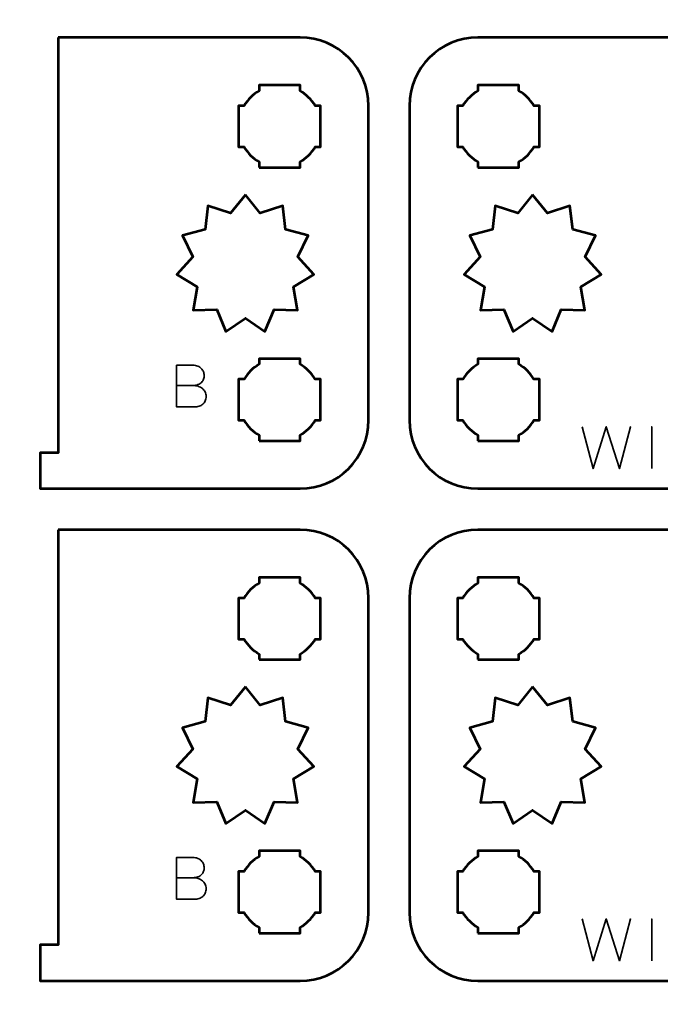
# Model space of a CAD drawing. Header units: centimetres. Extents: x -21 to 0, y -29.7 to 0.
# Drawn here: x -10.5 to -5.81, y -13.05 to -5.87 of the extents above; entities that cross this region are included whole.
import ezdxf

# ---------------------------------------------------------------- set-up
doc = ezdxf.new("R2010")
doc.units = ezdxf.units.CM
doc.header["$MEASUREMENT"] = 0
doc.layers.add('Layer 1', color=7, linetype='Continuous')

msp = doc.modelspace()

# ---------------------------------------------------------------- linework, layer by layer
at = {"layer": 'Layer 1', "color": 22, "lineweight": 53}
msp.add_open_spline([(-21.00003, -29.19995), (-21.00003, -29.19995), (-21.00003, -0.49992), (-21.00003, -0.49992), (-21.00003, -0.49992), (-21.00003, -0.22295), (-20.77694, 0.00004), (-20.49994, 0.00004), (-20.49994, 0.00004), (-20.49994, 0.00004), (-0.50008, 0.00004), (-0.50008, 0.00004), (-0.50008, 0.00004), (-0.22294, 0.00004), (0.00002, -0.22295), (0.00002, -0.49992), (0.00002, -0.49992), (0.00002, -0.49992), (0.00002, -29.19995), (0.00002, -29.19995), (0.00002, -29.19995), (0.00002, -29.47695), (-0.22294, -29.70004), (-0.50008, -29.70004), (-0.50008, -29.70004), (-0.50008, -29.70004), (-20.49994, -29.70004), (-20.49994, -29.70004), (-20.49994, -29.70004), (-20.77694, -29.70004), (-21.00003, -29.47695), (-21.00003, -29.19995)], degree=3, knots=[0, 0, 0, 0, 0.125, 0.125, 0.125, 0.125, 0.25, 0.25, 0.25, 0.25, 0.375, 0.375, 0.375, 0.375, 0.5, 0.5, 0.5, 0.5, 0.625, 0.625, 0.625, 0.625, 0.75, 0.75, 0.75, 0.75, 0.875, 0.875, 0.875, 0.875, 1, 1, 1, 1], dxfattribs=at)
at = {"layer": 'Layer 1', "color": 114, "lineweight": 53}
for points, knots in [([(-10.21904, -5.99998), (-10.21904, -5.99998), (-8.45007, -5.99998), (-8.45007, -5.99998), (-8.45007, -5.99998), (-8.17293, -5.99998), (-7.94997, -6.22307), (-7.94997, -6.50007), (-7.94997, -6.50007), (-7.94997, -6.50007), (-7.94997, -8.79994), (-7.94997, -8.79994), (-7.94997, -8.79994), (-7.94997, -9.07708), (-8.17293, -9.30004), (-8.45007, -9.30004), (-8.45007, -9.30004), (-8.45007, -9.30004), (-10.35004, -9.30004), (-10.35004, -9.30004), (-10.35004, -9.30004), (-10.35004, -9.30004), (-10.35002, -9.03754), (-10.35002, -9.03754), (-10.35002, -9.03754), (-10.35002, -9.03754), (-10.21902, -9.03754), (-10.21902, -9.03754), (-10.21902, -9.03754), (-10.21902, -9.03754), (-10.21904, -5.99998), (-10.21904, -5.99998)], [0, 0, 0, 0, 0.125, 0.125, 0.125, 0.125, 0.25, 0.25, 0.25, 0.25, 0.375, 0.375, 0.375, 0.375, 0.5, 0.5, 0.5, 0.5, 0.625, 0.625, 0.625, 0.625, 0.75, 0.75, 0.75, 0.75, 0.875, 0.875, 0.875, 0.875, 1, 1, 1, 1]), ([(-7.14994, -5.99998), (-7.14994, -5.99998), (-5.635, -5.99998), (-5.635, -5.99998), (-5.635, -5.99998), (-5.635, -5.99998), (-5.635, -7.38751), (-5.635, -7.38751), (-5.635, -7.38751), (-5.635, -7.38751), (-4.61902, -7.38751), (-4.61902, -7.38751), (-4.61902, -7.38751), (-4.61902, -7.38751), (-4.61902, -5.99998), (-4.61902, -5.99998), (-4.61902, -5.99998), (-4.61902, -5.99998), (-2.85007, -5.99998), (-2.85007, -5.99998), (-2.85007, -5.99998), (-2.57293, -5.99998), (-2.34997, -6.22307), (-2.34997, -6.50007), (-2.34997, -6.50007), (-2.34997, -6.50007), (-2.34997, -8.79994), (-2.34997, -8.79994), (-2.34997, -8.79994), (-2.34997, -9.07708), (-2.57293, -9.30004), (-2.85007, -9.30004), (-2.85007, -9.30004), (-2.85007, -9.30004), (-7.14994, -9.30004), (-7.14994, -9.30004), (-7.14994, -9.30004), (-7.42694, -9.30004), (-7.65003, -9.07708), (-7.65003, -8.79994), (-7.65003, -8.79994), (-7.65003, -8.79994), (-7.65003, -6.50007), (-7.65003, -6.50007), (-7.65003, -6.50007), (-7.65003, -6.22307), (-7.42694, -5.99998), (-7.14994, -5.99998)], [0, 0, 0, 0, 0.0833333, 0.0833333, 0.0833333, 0.0833333, 0.1666667, 0.1666667, 0.1666667, 0.1666667, 0.25, 0.25, 0.25, 0.25, 0.3333333, 0.3333333, 0.3333333, 0.3333333, 0.4166667, 0.4166667, 0.4166667, 0.4166667, 0.5, 0.5, 0.5, 0.5, 0.5833333, 0.5833333, 0.5833333, 0.5833333, 0.6666667, 0.6666667, 0.6666667, 0.6666667, 0.75, 0.75, 0.75, 0.75, 0.8333333, 0.8333333, 0.8333333, 0.8333333, 0.9166667, 0.9166667, 0.9166667, 0.9166667, 1, 1, 1, 1]), ([(-10.21904, -9.59998), (-10.21904, -9.59998), (-8.45007, -9.59998), (-8.45007, -9.59998), (-8.45007, -9.59998), (-8.17293, -9.59998), (-7.94997, -9.82307), (-7.94997, -10.10007), (-7.94997, -10.10007), (-7.94997, -10.10007), (-7.94997, -12.39994), (-7.94997, -12.39994), (-7.94997, -12.39994), (-7.94997, -12.67708), (-8.17293, -12.90004), (-8.45007, -12.90004), (-8.45007, -12.90004), (-8.45007, -12.90004), (-10.35004, -12.90004), (-10.35004, -12.90004), (-10.35004, -12.90004), (-10.35004, -12.90004), (-10.35002, -12.63754), (-10.35002, -12.63754), (-10.35002, -12.63754), (-10.35002, -12.63754), (-10.21902, -12.63754), (-10.21902, -12.63754), (-10.21902, -12.63754), (-10.21902, -12.63754), (-10.21904, -9.59998), (-10.21904, -9.59998)], [0, 0, 0, 0, 0.125, 0.125, 0.125, 0.125, 0.25, 0.25, 0.25, 0.25, 0.375, 0.375, 0.375, 0.375, 0.5, 0.5, 0.5, 0.5, 0.625, 0.625, 0.625, 0.625, 0.75, 0.75, 0.75, 0.75, 0.875, 0.875, 0.875, 0.875, 1, 1, 1, 1]), ([(-7.14994, -9.59998), (-7.14994, -9.59998), (-5.635, -9.59998), (-5.635, -9.59998), (-5.635, -9.59998), (-5.635, -9.59998), (-5.635, -10.98751), (-5.635, -10.98751), (-5.635, -10.98751), (-5.635, -10.98751), (-4.61902, -10.98751), (-4.61902, -10.98751), (-4.61902, -10.98751), (-4.61902, -10.98751), (-4.61902, -9.59998), (-4.61902, -9.59998), (-4.61902, -9.59998), (-4.61902, -9.59998), (-2.85007, -9.59998), (-2.85007, -9.59998), (-2.85007, -9.59998), (-2.57293, -9.59998), (-2.34997, -9.82307), (-2.34997, -10.10007), (-2.34997, -10.10007), (-2.34997, -10.10007), (-2.34997, -12.39994), (-2.34997, -12.39994), (-2.34997, -12.39994), (-2.34997, -12.67708), (-2.57293, -12.90004), (-2.85007, -12.90004), (-2.85007, -12.90004), (-2.85007, -12.90004), (-7.14994, -12.90004), (-7.14994, -12.90004), (-7.14994, -12.90004), (-7.42694, -12.90004), (-7.65003, -12.67708), (-7.65003, -12.39994), (-7.65003, -12.39994), (-7.65003, -12.39994), (-7.65003, -10.10007), (-7.65003, -10.10007), (-7.65003, -10.10007), (-7.65003, -9.82307), (-7.42694, -9.59998), (-7.14994, -9.59998)], [0, 0, 0, 0, 0.0833333, 0.0833333, 0.0833333, 0.0833333, 0.1666667, 0.1666667, 0.1666667, 0.1666667, 0.25, 0.25, 0.25, 0.25, 0.3333333, 0.3333333, 0.3333333, 0.3333333, 0.4166667, 0.4166667, 0.4166667, 0.4166667, 0.5, 0.5, 0.5, 0.5, 0.5833333, 0.5833333, 0.5833333, 0.5833333, 0.6666667, 0.6666667, 0.6666667, 0.6666667, 0.75, 0.75, 0.75, 0.75, 0.8333333, 0.8333333, 0.8333333, 0.8333333, 0.9166667, 0.9166667, 0.9166667, 0.9166667, 1, 1, 1, 1])]:
    msp.add_open_spline(points, degree=3, knots=knots, dxfattribs=at)
at = {"layer": 'Layer 1', "color": 250, "lineweight": 53}
for points, knots in [([(-8.75007, -6.95001), (-8.75007, -6.95001), (-8.75007, -6.9099), (-8.75007, -6.9099), (-8.75007, -6.9099), (-8.79554, -6.88358), (-8.83343, -6.84555), (-8.85989, -6.80008), (-8.85989, -6.80008), (-8.85989, -6.80008), (-8.9, -6.80008), (-8.9, -6.80008), (-8.9, -6.80008), (-8.9, -6.80008), (-8.9, -6.65001), (-8.9, -6.65001), (-8.9, -6.65001), (-8.9, -6.65001), (-8.9, -6.50007), (-8.9, -6.50007), (-8.9, -6.50007), (-8.9, -6.50007), (-8.85989, -6.50007), (-8.85989, -6.50007), (-8.85989, -6.50007), (-8.83343, -6.45446), (-8.79554, -6.41654), (-8.75007, -6.39022), (-8.75007, -6.39022), (-8.75007, -6.39022), (-8.75007, -6.35), (-8.75007, -6.35), (-8.75007, -6.35), (-8.75007, -6.35), (-8.6, -6.35), (-8.6, -6.35), (-8.6, -6.35), (-8.6, -6.35), (-8.45007, -6.35), (-8.45007, -6.35), (-8.45007, -6.35), (-8.45007, -6.35), (-8.45007, -6.39022), (-8.45007, -6.39022), (-8.45007, -6.39022), (-8.40445, -6.41654), (-8.36653, -6.45446), (-8.34021, -6.50007), (-8.34021, -6.50007), (-8.34021, -6.50007), (-8.3, -6.50007), (-8.3, -6.50007), (-8.3, -6.50007), (-8.3, -6.50007), (-8.3, -6.65001), (-8.3, -6.65001), (-8.3, -6.65001), (-8.3, -6.65001), (-8.3, -6.80008), (-8.3, -6.80008), (-8.3, -6.80008), (-8.3, -6.80008), (-8.34021, -6.80008), (-8.34021, -6.80008), (-8.34021, -6.80008), (-8.36653, -6.84555), (-8.40445, -6.88358), (-8.45007, -6.9099), (-8.45007, -6.9099), (-8.45007, -6.9099), (-8.45007, -6.95001), (-8.45007, -6.95001), (-8.45007, -6.95001), (-8.45007, -6.95001), (-8.6, -6.95001), (-8.6, -6.95001), (-8.6, -6.95001), (-8.6, -6.95001), (-8.75007, -6.95001), (-8.75007, -6.95001)], [0, 0, 0, 0, 0.05, 0.05, 0.05, 0.05, 0.1, 0.1, 0.1, 0.1, 0.15, 0.15, 0.15, 0.15, 0.2, 0.2, 0.2, 0.2, 0.25, 0.25, 0.25, 0.25, 0.3, 0.3, 0.3, 0.3, 0.35, 0.35, 0.35, 0.35, 0.4, 0.4, 0.4, 0.4, 0.45, 0.45, 0.45, 0.45, 0.5, 0.5, 0.5, 0.5, 0.55, 0.55, 0.55, 0.55, 0.6, 0.6, 0.6, 0.6, 0.65, 0.65, 0.65, 0.65, 0.7, 0.7, 0.7, 0.7, 0.75, 0.75, 0.75, 0.75, 0.8, 0.8, 0.8, 0.8, 0.85, 0.85, 0.85, 0.85, 0.9, 0.9, 0.9, 0.9, 0.95, 0.95, 0.95, 0.95, 1, 1, 1, 1]), ([(-7.14994, -6.95001), (-7.14994, -6.95001), (-7.14994, -6.9099), (-7.14994, -6.9099), (-7.14994, -6.9099), (-7.19555, -6.88358), (-7.23347, -6.84555), (-7.25979, -6.80008), (-7.25979, -6.80008), (-7.25979, -6.80008), (-7.30001, -6.80008), (-7.30001, -6.80008), (-7.30001, -6.80008), (-7.30001, -6.80008), (-7.30001, -6.65001), (-7.30001, -6.65001), (-7.30001, -6.65001), (-7.30001, -6.65001), (-7.30001, -6.50007), (-7.30001, -6.50007), (-7.30001, -6.50007), (-7.30001, -6.50007), (-7.25979, -6.50007), (-7.25979, -6.50007), (-7.25979, -6.50007), (-7.23347, -6.45446), (-7.19555, -6.41654), (-7.14994, -6.39022), (-7.14994, -6.39022), (-7.14994, -6.39022), (-7.14994, -6.35), (-7.14994, -6.35), (-7.14994, -6.35), (-7.14994, -6.35), (-7.00001, -6.35), (-7.00001, -6.35), (-7.00001, -6.35), (-7.00001, -6.35), (-6.84993, -6.35), (-6.84993, -6.35), (-6.84993, -6.35), (-6.84993, -6.35), (-6.84993, -6.39022), (-6.84993, -6.39022), (-6.84993, -6.39022), (-6.80446, -6.41654), (-6.76643, -6.45446), (-6.74011, -6.50007), (-6.74011, -6.50007), (-6.74011, -6.50007), (-6.7, -6.50007), (-6.7, -6.50007), (-6.7, -6.50007), (-6.7, -6.50007), (-6.7, -6.65001), (-6.7, -6.65001), (-6.7, -6.65001), (-6.7, -6.65001), (-6.7, -6.80008), (-6.7, -6.80008), (-6.7, -6.80008), (-6.7, -6.80008), (-6.74011, -6.80008), (-6.74011, -6.80008), (-6.74011, -6.80008), (-6.76643, -6.84555), (-6.80446, -6.88358), (-6.84993, -6.9099), (-6.84993, -6.9099), (-6.84993, -6.9099), (-6.84993, -6.95001), (-6.84993, -6.95001), (-6.84993, -6.95001), (-6.84993, -6.95001), (-7.00001, -6.95001), (-7.00001, -6.95001), (-7.00001, -6.95001), (-7.00001, -6.95001), (-7.14994, -6.95001), (-7.14994, -6.95001)], [0, 0, 0, 0, 0.05, 0.05, 0.05, 0.05, 0.1, 0.1, 0.1, 0.1, 0.15, 0.15, 0.15, 0.15, 0.2, 0.2, 0.2, 0.2, 0.25, 0.25, 0.25, 0.25, 0.3, 0.3, 0.3, 0.3, 0.35, 0.35, 0.35, 0.35, 0.4, 0.4, 0.4, 0.4, 0.45, 0.45, 0.45, 0.45, 0.5, 0.5, 0.5, 0.5, 0.55, 0.55, 0.55, 0.55, 0.6, 0.6, 0.6, 0.6, 0.65, 0.65, 0.65, 0.65, 0.7, 0.7, 0.7, 0.7, 0.75, 0.75, 0.75, 0.75, 0.8, 0.8, 0.8, 0.8, 0.85, 0.85, 0.85, 0.85, 0.9, 0.9, 0.9, 0.9, 0.95, 0.95, 0.95, 0.95, 1, 1, 1, 1]), ([(-8.85, -7.15001), (-8.85, -7.15001), (-8.74076, -7.28448), (-8.74076, -7.28448), (-8.74076, -7.28448), (-8.74076, -7.28448), (-8.57689, -7.23103), (-8.57689, -7.23103), (-8.57689, -7.23103), (-8.57689, -7.23103), (-8.55696, -7.40382), (-8.55696, -7.40382), (-8.55696, -7.40382), (-8.55696, -7.40382), (-8.3905, -7.44834), (-8.3905, -7.44834), (-8.3905, -7.44834), (-8.3905, -7.44834), (-8.4662, -7.60459), (-8.4662, -7.60459), (-8.4662, -7.60459), (-8.4662, -7.60459), (-8.35, -7.73298), (-8.35, -7.73298), (-8.35, -7.73298), (-8.35, -7.73298), (-8.49729, -7.82308), (-8.49729, -7.82308), (-8.49729, -7.82308), (-8.49729, -7.82308), (-8.46824, -7.99454), (-8.46824, -7.99454), (-8.46824, -7.99454), (-8.46824, -7.99454), (-8.64037, -7.98989), (-8.64037, -7.98989), (-8.64037, -7.98989), (-8.64037, -7.98989), (-8.70769, -8.15001), (-8.70769, -8.15001), (-8.70769, -8.15001), (-8.70769, -8.15001), (-8.85, -8.05208), (-8.85, -8.05208), (-8.85, -8.05208), (-8.85, -8.05208), (-8.99231, -8.15001), (-8.99231, -8.15001), (-8.99231, -8.15001), (-8.99231, -8.15001), (-9.05963, -7.98989), (-9.05963, -7.98989), (-9.05963, -7.98989), (-9.05963, -7.98989), (-9.23176, -7.99454), (-9.23176, -7.99454), (-9.23176, -7.99454), (-9.23176, -7.99454), (-9.20271, -7.82308), (-9.20271, -7.82308), (-9.20271, -7.82308), (-9.20271, -7.82308), (-9.35, -7.73298), (-9.35, -7.73298), (-9.35, -7.73298), (-9.35, -7.73298), (-9.2338, -7.60459), (-9.2338, -7.60459), (-9.2338, -7.60459), (-9.2338, -7.60459), (-9.3095, -7.44834), (-9.3095, -7.44834), (-9.3095, -7.44834), (-9.3095, -7.44834), (-9.14304, -7.40382), (-9.14304, -7.40382), (-9.14304, -7.40382), (-9.14304, -7.40382), (-9.12311, -7.23103), (-9.12311, -7.23103), (-9.12311, -7.23103), (-9.12311, -7.23103), (-8.95924, -7.28448), (-8.95924, -7.28448), (-8.95924, -7.28448), (-8.95924, -7.28448), (-8.85, -7.15001), (-8.85, -7.15001)], [0, 0, 0, 0, 0.0454545, 0.0454545, 0.0454545, 0.0454545, 0.0909091, 0.0909091, 0.0909091, 0.0909091, 0.1363636, 0.1363636, 0.1363636, 0.1363636, 0.1818182, 0.1818182, 0.1818182, 0.1818182, 0.2272727, 0.2272727, 0.2272727, 0.2272727, 0.2727273, 0.2727273, 0.2727273, 0.2727273, 0.3181818, 0.3181818, 0.3181818, 0.3181818, 0.3636364, 0.3636364, 0.3636364, 0.3636364, 0.4090909, 0.4090909, 0.4090909, 0.4090909, 0.4545455, 0.4545455, 0.4545455, 0.4545455, 0.5, 0.5, 0.5, 0.5, 0.5454545, 0.5454545, 0.5454545, 0.5454545, 0.5909091, 0.5909091, 0.5909091, 0.5909091, 0.6363636, 0.6363636, 0.6363636, 0.6363636, 0.6818182, 0.6818182, 0.6818182, 0.6818182, 0.7272727, 0.7272727, 0.7272727, 0.7272727, 0.7727273, 0.7727273, 0.7727273, 0.7727273, 0.8181818, 0.8181818, 0.8181818, 0.8181818, 0.8636364, 0.8636364, 0.8636364, 0.8636364, 0.9090909, 0.9090909, 0.9090909, 0.9090909, 0.9545455, 0.9545455, 0.9545455, 0.9545455, 1, 1, 1, 1]), ([(-6.75, -7.15001), (-6.75, -7.15001), (-6.64076, -7.28448), (-6.64076, -7.28448), (-6.64076, -7.28448), (-6.64076, -7.28448), (-6.47689, -7.23103), (-6.47689, -7.23103), (-6.47689, -7.23103), (-6.47689, -7.23103), (-6.45696, -7.40382), (-6.45696, -7.40382), (-6.45696, -7.40382), (-6.45696, -7.40382), (-6.2905, -7.44834), (-6.2905, -7.44834), (-6.2905, -7.44834), (-6.2905, -7.44834), (-6.3662, -7.60459), (-6.3662, -7.60459), (-6.3662, -7.60459), (-6.3662, -7.60459), (-6.25, -7.73298), (-6.25, -7.73298), (-6.25, -7.73298), (-6.25, -7.73298), (-6.39729, -7.82308), (-6.39729, -7.82308), (-6.39729, -7.82308), (-6.39729, -7.82308), (-6.36824, -7.99454), (-6.36824, -7.99454), (-6.36824, -7.99454), (-6.36824, -7.99454), (-6.54037, -7.98989), (-6.54037, -7.98989), (-6.54037, -7.98989), (-6.54037, -7.98989), (-6.60769, -8.15001), (-6.60769, -8.15001), (-6.60769, -8.15001), (-6.60769, -8.15001), (-6.75, -8.05208), (-6.75, -8.05208), (-6.75, -8.05208), (-6.75, -8.05208), (-6.89231, -8.15001), (-6.89231, -8.15001), (-6.89231, -8.15001), (-6.89231, -8.15001), (-6.95963, -7.98989), (-6.95963, -7.98989), (-6.95963, -7.98989), (-6.95963, -7.98989), (-7.13176, -7.99454), (-7.13176, -7.99454), (-7.13176, -7.99454), (-7.13176, -7.99454), (-7.10271, -7.82308), (-7.10271, -7.82308), (-7.10271, -7.82308), (-7.10271, -7.82308), (-7.25, -7.73298), (-7.25, -7.73298), (-7.25, -7.73298), (-7.25, -7.73298), (-7.1338, -7.60459), (-7.1338, -7.60459), (-7.1338, -7.60459), (-7.1338, -7.60459), (-7.2095, -7.44834), (-7.2095, -7.44834), (-7.2095, -7.44834), (-7.2095, -7.44834), (-7.04304, -7.40382), (-7.04304, -7.40382), (-7.04304, -7.40382), (-7.04304, -7.40382), (-7.02311, -7.23103), (-7.02311, -7.23103), (-7.02311, -7.23103), (-7.02311, -7.23103), (-6.85924, -7.28448), (-6.85924, -7.28448), (-6.85924, -7.28448), (-6.85924, -7.28448), (-6.75, -7.15001), (-6.75, -7.15001)], [0, 0, 0, 0, 0.0454545, 0.0454545, 0.0454545, 0.0454545, 0.0909091, 0.0909091, 0.0909091, 0.0909091, 0.1363636, 0.1363636, 0.1363636, 0.1363636, 0.1818182, 0.1818182, 0.1818182, 0.1818182, 0.2272727, 0.2272727, 0.2272727, 0.2272727, 0.2727273, 0.2727273, 0.2727273, 0.2727273, 0.3181818, 0.3181818, 0.3181818, 0.3181818, 0.3636364, 0.3636364, 0.3636364, 0.3636364, 0.4090909, 0.4090909, 0.4090909, 0.4090909, 0.4545455, 0.4545455, 0.4545455, 0.4545455, 0.5, 0.5, 0.5, 0.5, 0.5454545, 0.5454545, 0.5454545, 0.5454545, 0.5909091, 0.5909091, 0.5909091, 0.5909091, 0.6363636, 0.6363636, 0.6363636, 0.6363636, 0.6818182, 0.6818182, 0.6818182, 0.6818182, 0.7272727, 0.7272727, 0.7272727, 0.7272727, 0.7727273, 0.7727273, 0.7727273, 0.7727273, 0.8181818, 0.8181818, 0.8181818, 0.8181818, 0.8636364, 0.8636364, 0.8636364, 0.8636364, 0.9090909, 0.9090909, 0.9090909, 0.9090909, 0.9545455, 0.9545455, 0.9545455, 0.9545455, 1, 1, 1, 1]), ([(-8.75007, -8.95008), (-8.75007, -8.95008), (-8.75007, -8.90983), (-8.75007, -8.90983), (-8.75007, -8.90983), (-8.79554, -8.88351), (-8.83343, -8.84548), (-8.85989, -8.80001), (-8.85989, -8.80001), (-8.85989, -8.80001), (-8.9, -8.80001), (-8.9, -8.80001), (-8.9, -8.80001), (-8.9, -8.80001), (-8.9, -8.65008), (-8.9, -8.65008), (-8.9, -8.65008), (-8.9, -8.65008), (-8.9, -8.50001), (-8.9, -8.50001), (-8.9, -8.50001), (-8.9, -8.50001), (-8.85989, -8.50001), (-8.85989, -8.50001), (-8.85989, -8.50001), (-8.83343, -8.45453), (-8.79554, -8.4165), (-8.75007, -8.39019), (-8.75007, -8.39019), (-8.75007, -8.39019), (-8.75007, -8.35008), (-8.75007, -8.35008), (-8.75007, -8.35008), (-8.75007, -8.35008), (-8.6, -8.35008), (-8.6, -8.35008), (-8.6, -8.35008), (-8.6, -8.35008), (-8.45007, -8.35008), (-8.45007, -8.35008), (-8.45007, -8.35008), (-8.45007, -8.35008), (-8.45007, -8.39019), (-8.45007, -8.39019), (-8.45007, -8.39019), (-8.40445, -8.4165), (-8.36653, -8.45453), (-8.34021, -8.50001), (-8.34021, -8.50001), (-8.34021, -8.50001), (-8.3, -8.50001), (-8.3, -8.50001), (-8.3, -8.50001), (-8.3, -8.50001), (-8.3, -8.65008), (-8.3, -8.65008), (-8.3, -8.65008), (-8.3, -8.65008), (-8.3, -8.80001), (-8.3, -8.80001), (-8.3, -8.80001), (-8.3, -8.80001), (-8.34021, -8.80001), (-8.34021, -8.80001), (-8.34021, -8.80001), (-8.36653, -8.84548), (-8.40445, -8.88351), (-8.45007, -8.90983), (-8.45007, -8.90983), (-8.45007, -8.90983), (-8.45007, -8.95008), (-8.45007, -8.95008), (-8.45007, -8.95008), (-8.45007, -8.95008), (-8.6, -8.95008), (-8.6, -8.95008), (-8.6, -8.95008), (-8.6, -8.95008), (-8.75007, -8.95008), (-8.75007, -8.95008)], [0, 0, 0, 0, 0.05, 0.05, 0.05, 0.05, 0.1, 0.1, 0.1, 0.1, 0.15, 0.15, 0.15, 0.15, 0.2, 0.2, 0.2, 0.2, 0.25, 0.25, 0.25, 0.25, 0.3, 0.3, 0.3, 0.3, 0.35, 0.35, 0.35, 0.35, 0.4, 0.4, 0.4, 0.4, 0.45, 0.45, 0.45, 0.45, 0.5, 0.5, 0.5, 0.5, 0.55, 0.55, 0.55, 0.55, 0.6, 0.6, 0.6, 0.6, 0.65, 0.65, 0.65, 0.65, 0.7, 0.7, 0.7, 0.7, 0.75, 0.75, 0.75, 0.75, 0.8, 0.8, 0.8, 0.8, 0.85, 0.85, 0.85, 0.85, 0.9, 0.9, 0.9, 0.9, 0.95, 0.95, 0.95, 0.95, 1, 1, 1, 1]), ([(-7.14994, -8.95008), (-7.14994, -8.95008), (-7.14994, -8.90983), (-7.14994, -8.90983), (-7.14994, -8.90983), (-7.19555, -8.88351), (-7.23347, -8.84548), (-7.25979, -8.80001), (-7.25979, -8.80001), (-7.25979, -8.80001), (-7.30001, -8.80001), (-7.30001, -8.80001), (-7.30001, -8.80001), (-7.30001, -8.80001), (-7.30001, -8.65008), (-7.30001, -8.65008), (-7.30001, -8.65008), (-7.30001, -8.65008), (-7.30001, -8.50001), (-7.30001, -8.50001), (-7.30001, -8.50001), (-7.30001, -8.50001), (-7.25979, -8.50001), (-7.25979, -8.50001), (-7.25979, -8.50001), (-7.23347, -8.45453), (-7.19555, -8.4165), (-7.14994, -8.39019), (-7.14994, -8.39019), (-7.14994, -8.39019), (-7.14994, -8.35008), (-7.14994, -8.35008), (-7.14994, -8.35008), (-7.14994, -8.35008), (-7.00001, -8.35008), (-7.00001, -8.35008), (-7.00001, -8.35008), (-7.00001, -8.35008), (-6.84993, -8.35008), (-6.84993, -8.35008), (-6.84993, -8.35008), (-6.84993, -8.35008), (-6.84993, -8.39019), (-6.84993, -8.39019), (-6.84993, -8.39019), (-6.80446, -8.4165), (-6.76643, -8.45453), (-6.74011, -8.50001), (-6.74011, -8.50001), (-6.74011, -8.50001), (-6.7, -8.50001), (-6.7, -8.50001), (-6.7, -8.50001), (-6.7, -8.50001), (-6.7, -8.65008), (-6.7, -8.65008), (-6.7, -8.65008), (-6.7, -8.65008), (-6.7, -8.80001), (-6.7, -8.80001), (-6.7, -8.80001), (-6.7, -8.80001), (-6.74011, -8.80001), (-6.74011, -8.80001), (-6.74011, -8.80001), (-6.76643, -8.84548), (-6.80446, -8.88351), (-6.84993, -8.90983), (-6.84993, -8.90983), (-6.84993, -8.90983), (-6.84993, -8.95008), (-6.84993, -8.95008), (-6.84993, -8.95008), (-6.84993, -8.95008), (-7.00001, -8.95008), (-7.00001, -8.95008), (-7.00001, -8.95008), (-7.00001, -8.95008), (-7.14994, -8.95008), (-7.14994, -8.95008)], [0, 0, 0, 0, 0.05, 0.05, 0.05, 0.05, 0.1, 0.1, 0.1, 0.1, 0.15, 0.15, 0.15, 0.15, 0.2, 0.2, 0.2, 0.2, 0.25, 0.25, 0.25, 0.25, 0.3, 0.3, 0.3, 0.3, 0.35, 0.35, 0.35, 0.35, 0.4, 0.4, 0.4, 0.4, 0.45, 0.45, 0.45, 0.45, 0.5, 0.5, 0.5, 0.5, 0.55, 0.55, 0.55, 0.55, 0.6, 0.6, 0.6, 0.6, 0.65, 0.65, 0.65, 0.65, 0.7, 0.7, 0.7, 0.7, 0.75, 0.75, 0.75, 0.75, 0.8, 0.8, 0.8, 0.8, 0.85, 0.85, 0.85, 0.85, 0.9, 0.9, 0.9, 0.9, 0.95, 0.95, 0.95, 0.95, 1, 1, 1, 1]), ([(-8.75007, -10.55001), (-8.75007, -10.55001), (-8.75007, -10.5099), (-8.75007, -10.5099), (-8.75007, -10.5099), (-8.79554, -10.48358), (-8.83343, -10.44555), (-8.85989, -10.40008), (-8.85989, -10.40008), (-8.85989, -10.40008), (-8.9, -10.40008), (-8.9, -10.40008), (-8.9, -10.40008), (-8.9, -10.40008), (-8.9, -10.25001), (-8.9, -10.25001), (-8.9, -10.25001), (-8.9, -10.25001), (-8.9, -10.10007), (-8.9, -10.10007), (-8.9, -10.10007), (-8.9, -10.10007), (-8.85989, -10.10007), (-8.85989, -10.10007), (-8.85989, -10.10007), (-8.83343, -10.05446), (-8.79554, -10.01654), (-8.75007, -9.99022), (-8.75007, -9.99022), (-8.75007, -9.99022), (-8.75007, -9.95), (-8.75007, -9.95), (-8.75007, -9.95), (-8.75007, -9.95), (-8.6, -9.95), (-8.6, -9.95), (-8.6, -9.95), (-8.6, -9.95), (-8.45007, -9.95), (-8.45007, -9.95), (-8.45007, -9.95), (-8.45007, -9.95), (-8.45007, -9.99022), (-8.45007, -9.99022), (-8.45007, -9.99022), (-8.40445, -10.01654), (-8.36653, -10.05446), (-8.34021, -10.10007), (-8.34021, -10.10007), (-8.34021, -10.10007), (-8.3, -10.10007), (-8.3, -10.10007), (-8.3, -10.10007), (-8.3, -10.10007), (-8.3, -10.25001), (-8.3, -10.25001), (-8.3, -10.25001), (-8.3, -10.25001), (-8.3, -10.40008), (-8.3, -10.40008), (-8.3, -10.40008), (-8.3, -10.40008), (-8.34021, -10.40008), (-8.34021, -10.40008), (-8.34021, -10.40008), (-8.36653, -10.44555), (-8.40445, -10.48358), (-8.45007, -10.5099), (-8.45007, -10.5099), (-8.45007, -10.5099), (-8.45007, -10.55001), (-8.45007, -10.55001), (-8.45007, -10.55001), (-8.45007, -10.55001), (-8.6, -10.55001), (-8.6, -10.55001), (-8.6, -10.55001), (-8.6, -10.55001), (-8.75007, -10.55001), (-8.75007, -10.55001)], [0, 0, 0, 0, 0.05, 0.05, 0.05, 0.05, 0.1, 0.1, 0.1, 0.1, 0.15, 0.15, 0.15, 0.15, 0.2, 0.2, 0.2, 0.2, 0.25, 0.25, 0.25, 0.25, 0.3, 0.3, 0.3, 0.3, 0.35, 0.35, 0.35, 0.35, 0.4, 0.4, 0.4, 0.4, 0.45, 0.45, 0.45, 0.45, 0.5, 0.5, 0.5, 0.5, 0.55, 0.55, 0.55, 0.55, 0.6, 0.6, 0.6, 0.6, 0.65, 0.65, 0.65, 0.65, 0.7, 0.7, 0.7, 0.7, 0.75, 0.75, 0.75, 0.75, 0.8, 0.8, 0.8, 0.8, 0.85, 0.85, 0.85, 0.85, 0.9, 0.9, 0.9, 0.9, 0.95, 0.95, 0.95, 0.95, 1, 1, 1, 1]), ([(-7.14994, -10.55001), (-7.14994, -10.55001), (-7.14994, -10.5099), (-7.14994, -10.5099), (-7.14994, -10.5099), (-7.19555, -10.48358), (-7.23347, -10.44555), (-7.25979, -10.40008), (-7.25979, -10.40008), (-7.25979, -10.40008), (-7.30001, -10.40008), (-7.30001, -10.40008), (-7.30001, -10.40008), (-7.30001, -10.40008), (-7.30001, -10.25001), (-7.30001, -10.25001), (-7.30001, -10.25001), (-7.30001, -10.25001), (-7.30001, -10.10007), (-7.30001, -10.10007), (-7.30001, -10.10007), (-7.30001, -10.10007), (-7.25979, -10.10007), (-7.25979, -10.10007), (-7.25979, -10.10007), (-7.23347, -10.05446), (-7.19555, -10.01654), (-7.14994, -9.99022), (-7.14994, -9.99022), (-7.14994, -9.99022), (-7.14994, -9.95), (-7.14994, -9.95), (-7.14994, -9.95), (-7.14994, -9.95), (-7.00001, -9.95), (-7.00001, -9.95), (-7.00001, -9.95), (-7.00001, -9.95), (-6.84993, -9.95), (-6.84993, -9.95), (-6.84993, -9.95), (-6.84993, -9.95), (-6.84993, -9.99022), (-6.84993, -9.99022), (-6.84993, -9.99022), (-6.80446, -10.01654), (-6.76643, -10.05446), (-6.74011, -10.10007), (-6.74011, -10.10007), (-6.74011, -10.10007), (-6.7, -10.10007), (-6.7, -10.10007), (-6.7, -10.10007), (-6.7, -10.10007), (-6.7, -10.25001), (-6.7, -10.25001), (-6.7, -10.25001), (-6.7, -10.25001), (-6.7, -10.40008), (-6.7, -10.40008), (-6.7, -10.40008), (-6.7, -10.40008), (-6.74011, -10.40008), (-6.74011, -10.40008), (-6.74011, -10.40008), (-6.76643, -10.44555), (-6.80446, -10.48358), (-6.84993, -10.5099), (-6.84993, -10.5099), (-6.84993, -10.5099), (-6.84993, -10.55001), (-6.84993, -10.55001), (-6.84993, -10.55001), (-6.84993, -10.55001), (-7.00001, -10.55001), (-7.00001, -10.55001), (-7.00001, -10.55001), (-7.00001, -10.55001), (-7.14994, -10.55001), (-7.14994, -10.55001)], [0, 0, 0, 0, 0.05, 0.05, 0.05, 0.05, 0.1, 0.1, 0.1, 0.1, 0.15, 0.15, 0.15, 0.15, 0.2, 0.2, 0.2, 0.2, 0.25, 0.25, 0.25, 0.25, 0.3, 0.3, 0.3, 0.3, 0.35, 0.35, 0.35, 0.35, 0.4, 0.4, 0.4, 0.4, 0.45, 0.45, 0.45, 0.45, 0.5, 0.5, 0.5, 0.5, 0.55, 0.55, 0.55, 0.55, 0.6, 0.6, 0.6, 0.6, 0.65, 0.65, 0.65, 0.65, 0.7, 0.7, 0.7, 0.7, 0.75, 0.75, 0.75, 0.75, 0.8, 0.8, 0.8, 0.8, 0.85, 0.85, 0.85, 0.85, 0.9, 0.9, 0.9, 0.9, 0.95, 0.95, 0.95, 0.95, 1, 1, 1, 1]), ([(-8.85, -10.75001), (-8.85, -10.75001), (-8.74076, -10.88448), (-8.74076, -10.88448), (-8.74076, -10.88448), (-8.74076, -10.88448), (-8.57689, -10.83103), (-8.57689, -10.83103), (-8.57689, -10.83103), (-8.57689, -10.83103), (-8.55696, -11.00382), (-8.55696, -11.00382), (-8.55696, -11.00382), (-8.55696, -11.00382), (-8.3905, -11.04834), (-8.3905, -11.04834), (-8.3905, -11.04834), (-8.3905, -11.04834), (-8.4662, -11.20459), (-8.4662, -11.20459), (-8.4662, -11.20459), (-8.4662, -11.20459), (-8.35, -11.33298), (-8.35, -11.33298), (-8.35, -11.33298), (-8.35, -11.33298), (-8.49729, -11.42308), (-8.49729, -11.42308), (-8.49729, -11.42308), (-8.49729, -11.42308), (-8.46824, -11.59454), (-8.46824, -11.59454), (-8.46824, -11.59454), (-8.46824, -11.59454), (-8.64037, -11.58989), (-8.64037, -11.58989), (-8.64037, -11.58989), (-8.64037, -11.58989), (-8.70769, -11.75001), (-8.70769, -11.75001), (-8.70769, -11.75001), (-8.70769, -11.75001), (-8.85, -11.65208), (-8.85, -11.65208), (-8.85, -11.65208), (-8.85, -11.65208), (-8.99231, -11.75001), (-8.99231, -11.75001), (-8.99231, -11.75001), (-8.99231, -11.75001), (-9.05963, -11.58989), (-9.05963, -11.58989), (-9.05963, -11.58989), (-9.05963, -11.58989), (-9.23176, -11.59454), (-9.23176, -11.59454), (-9.23176, -11.59454), (-9.23176, -11.59454), (-9.20271, -11.42308), (-9.20271, -11.42308), (-9.20271, -11.42308), (-9.20271, -11.42308), (-9.35, -11.33298), (-9.35, -11.33298), (-9.35, -11.33298), (-9.35, -11.33298), (-9.2338, -11.20459), (-9.2338, -11.20459), (-9.2338, -11.20459), (-9.2338, -11.20459), (-9.3095, -11.04834), (-9.3095, -11.04834), (-9.3095, -11.04834), (-9.3095, -11.04834), (-9.14304, -11.00382), (-9.14304, -11.00382), (-9.14304, -11.00382), (-9.14304, -11.00382), (-9.12311, -10.83103), (-9.12311, -10.83103), (-9.12311, -10.83103), (-9.12311, -10.83103), (-8.95924, -10.88448), (-8.95924, -10.88448), (-8.95924, -10.88448), (-8.95924, -10.88448), (-8.85, -10.75001), (-8.85, -10.75001)], [0, 0, 0, 0, 0.0454545, 0.0454545, 0.0454545, 0.0454545, 0.0909091, 0.0909091, 0.0909091, 0.0909091, 0.1363636, 0.1363636, 0.1363636, 0.1363636, 0.1818182, 0.1818182, 0.1818182, 0.1818182, 0.2272727, 0.2272727, 0.2272727, 0.2272727, 0.2727273, 0.2727273, 0.2727273, 0.2727273, 0.3181818, 0.3181818, 0.3181818, 0.3181818, 0.3636364, 0.3636364, 0.3636364, 0.3636364, 0.4090909, 0.4090909, 0.4090909, 0.4090909, 0.4545455, 0.4545455, 0.4545455, 0.4545455, 0.5, 0.5, 0.5, 0.5, 0.5454545, 0.5454545, 0.5454545, 0.5454545, 0.5909091, 0.5909091, 0.5909091, 0.5909091, 0.6363636, 0.6363636, 0.6363636, 0.6363636, 0.6818182, 0.6818182, 0.6818182, 0.6818182, 0.7272727, 0.7272727, 0.7272727, 0.7272727, 0.7727273, 0.7727273, 0.7727273, 0.7727273, 0.8181818, 0.8181818, 0.8181818, 0.8181818, 0.8636364, 0.8636364, 0.8636364, 0.8636364, 0.9090909, 0.9090909, 0.9090909, 0.9090909, 0.9545455, 0.9545455, 0.9545455, 0.9545455, 1, 1, 1, 1]), ([(-6.75, -10.75001), (-6.75, -10.75001), (-6.64076, -10.88448), (-6.64076, -10.88448), (-6.64076, -10.88448), (-6.64076, -10.88448), (-6.47689, -10.83103), (-6.47689, -10.83103), (-6.47689, -10.83103), (-6.47689, -10.83103), (-6.45696, -11.00382), (-6.45696, -11.00382), (-6.45696, -11.00382), (-6.45696, -11.00382), (-6.2905, -11.04834), (-6.2905, -11.04834), (-6.2905, -11.04834), (-6.2905, -11.04834), (-6.3662, -11.20459), (-6.3662, -11.20459), (-6.3662, -11.20459), (-6.3662, -11.20459), (-6.25, -11.33298), (-6.25, -11.33298), (-6.25, -11.33298), (-6.25, -11.33298), (-6.39729, -11.42308), (-6.39729, -11.42308), (-6.39729, -11.42308), (-6.39729, -11.42308), (-6.36824, -11.59454), (-6.36824, -11.59454), (-6.36824, -11.59454), (-6.36824, -11.59454), (-6.54037, -11.58989), (-6.54037, -11.58989), (-6.54037, -11.58989), (-6.54037, -11.58989), (-6.60769, -11.75001), (-6.60769, -11.75001), (-6.60769, -11.75001), (-6.60769, -11.75001), (-6.75, -11.65208), (-6.75, -11.65208), (-6.75, -11.65208), (-6.75, -11.65208), (-6.89231, -11.75001), (-6.89231, -11.75001), (-6.89231, -11.75001), (-6.89231, -11.75001), (-6.95963, -11.58989), (-6.95963, -11.58989), (-6.95963, -11.58989), (-6.95963, -11.58989), (-7.13176, -11.59454), (-7.13176, -11.59454), (-7.13176, -11.59454), (-7.13176, -11.59454), (-7.10271, -11.42308), (-7.10271, -11.42308), (-7.10271, -11.42308), (-7.10271, -11.42308), (-7.25, -11.33298), (-7.25, -11.33298), (-7.25, -11.33298), (-7.25, -11.33298), (-7.1338, -11.20459), (-7.1338, -11.20459), (-7.1338, -11.20459), (-7.1338, -11.20459), (-7.2095, -11.04834), (-7.2095, -11.04834), (-7.2095, -11.04834), (-7.2095, -11.04834), (-7.04304, -11.00382), (-7.04304, -11.00382), (-7.04304, -11.00382), (-7.04304, -11.00382), (-7.02311, -10.83103), (-7.02311, -10.83103), (-7.02311, -10.83103), (-7.02311, -10.83103), (-6.85924, -10.88448), (-6.85924, -10.88448), (-6.85924, -10.88448), (-6.85924, -10.88448), (-6.75, -10.75001), (-6.75, -10.75001)], [0, 0, 0, 0, 0.0454545, 0.0454545, 0.0454545, 0.0454545, 0.0909091, 0.0909091, 0.0909091, 0.0909091, 0.1363636, 0.1363636, 0.1363636, 0.1363636, 0.1818182, 0.1818182, 0.1818182, 0.1818182, 0.2272727, 0.2272727, 0.2272727, 0.2272727, 0.2727273, 0.2727273, 0.2727273, 0.2727273, 0.3181818, 0.3181818, 0.3181818, 0.3181818, 0.3636364, 0.3636364, 0.3636364, 0.3636364, 0.4090909, 0.4090909, 0.4090909, 0.4090909, 0.4545455, 0.4545455, 0.4545455, 0.4545455, 0.5, 0.5, 0.5, 0.5, 0.5454545, 0.5454545, 0.5454545, 0.5454545, 0.5909091, 0.5909091, 0.5909091, 0.5909091, 0.6363636, 0.6363636, 0.6363636, 0.6363636, 0.6818182, 0.6818182, 0.6818182, 0.6818182, 0.7272727, 0.7272727, 0.7272727, 0.7272727, 0.7727273, 0.7727273, 0.7727273, 0.7727273, 0.8181818, 0.8181818, 0.8181818, 0.8181818, 0.8636364, 0.8636364, 0.8636364, 0.8636364, 0.9090909, 0.9090909, 0.9090909, 0.9090909, 0.9545455, 0.9545455, 0.9545455, 0.9545455, 1, 1, 1, 1]), ([(-8.75007, -12.55008), (-8.75007, -12.55008), (-8.75007, -12.50983), (-8.75007, -12.50983), (-8.75007, -12.50983), (-8.79554, -12.48351), (-8.83343, -12.44548), (-8.85989, -12.40001), (-8.85989, -12.40001), (-8.85989, -12.40001), (-8.9, -12.40001), (-8.9, -12.40001), (-8.9, -12.40001), (-8.9, -12.40001), (-8.9, -12.25008), (-8.9, -12.25008), (-8.9, -12.25008), (-8.9, -12.25008), (-8.9, -12.10001), (-8.9, -12.10001), (-8.9, -12.10001), (-8.9, -12.10001), (-8.85989, -12.10001), (-8.85989, -12.10001), (-8.85989, -12.10001), (-8.83343, -12.05453), (-8.79554, -12.0165), (-8.75007, -11.99019), (-8.75007, -11.99019), (-8.75007, -11.99019), (-8.75007, -11.95008), (-8.75007, -11.95008), (-8.75007, -11.95008), (-8.75007, -11.95008), (-8.6, -11.95008), (-8.6, -11.95008), (-8.6, -11.95008), (-8.6, -11.95008), (-8.45007, -11.95008), (-8.45007, -11.95008), (-8.45007, -11.95008), (-8.45007, -11.95008), (-8.45007, -11.99019), (-8.45007, -11.99019), (-8.45007, -11.99019), (-8.40445, -12.0165), (-8.36653, -12.05453), (-8.34021, -12.10001), (-8.34021, -12.10001), (-8.34021, -12.10001), (-8.3, -12.10001), (-8.3, -12.10001), (-8.3, -12.10001), (-8.3, -12.10001), (-8.3, -12.25008), (-8.3, -12.25008), (-8.3, -12.25008), (-8.3, -12.25008), (-8.3, -12.40001), (-8.3, -12.40001), (-8.3, -12.40001), (-8.3, -12.40001), (-8.34021, -12.40001), (-8.34021, -12.40001), (-8.34021, -12.40001), (-8.36653, -12.44548), (-8.40445, -12.48351), (-8.45007, -12.50983), (-8.45007, -12.50983), (-8.45007, -12.50983), (-8.45007, -12.55008), (-8.45007, -12.55008), (-8.45007, -12.55008), (-8.45007, -12.55008), (-8.6, -12.55008), (-8.6, -12.55008), (-8.6, -12.55008), (-8.6, -12.55008), (-8.75007, -12.55008), (-8.75007, -12.55008)], [0, 0, 0, 0, 0.05, 0.05, 0.05, 0.05, 0.1, 0.1, 0.1, 0.1, 0.15, 0.15, 0.15, 0.15, 0.2, 0.2, 0.2, 0.2, 0.25, 0.25, 0.25, 0.25, 0.3, 0.3, 0.3, 0.3, 0.35, 0.35, 0.35, 0.35, 0.4, 0.4, 0.4, 0.4, 0.45, 0.45, 0.45, 0.45, 0.5, 0.5, 0.5, 0.5, 0.55, 0.55, 0.55, 0.55, 0.6, 0.6, 0.6, 0.6, 0.65, 0.65, 0.65, 0.65, 0.7, 0.7, 0.7, 0.7, 0.75, 0.75, 0.75, 0.75, 0.8, 0.8, 0.8, 0.8, 0.85, 0.85, 0.85, 0.85, 0.9, 0.9, 0.9, 0.9, 0.95, 0.95, 0.95, 0.95, 1, 1, 1, 1]), ([(-7.14994, -12.55008), (-7.14994, -12.55008), (-7.14994, -12.50983), (-7.14994, -12.50983), (-7.14994, -12.50983), (-7.19555, -12.48351), (-7.23347, -12.44548), (-7.25979, -12.40001), (-7.25979, -12.40001), (-7.25979, -12.40001), (-7.30001, -12.40001), (-7.30001, -12.40001), (-7.30001, -12.40001), (-7.30001, -12.40001), (-7.30001, -12.25008), (-7.30001, -12.25008), (-7.30001, -12.25008), (-7.30001, -12.25008), (-7.30001, -12.10001), (-7.30001, -12.10001), (-7.30001, -12.10001), (-7.30001, -12.10001), (-7.25979, -12.10001), (-7.25979, -12.10001), (-7.25979, -12.10001), (-7.23347, -12.05453), (-7.19555, -12.0165), (-7.14994, -11.99019), (-7.14994, -11.99019), (-7.14994, -11.99019), (-7.14994, -11.95008), (-7.14994, -11.95008), (-7.14994, -11.95008), (-7.14994, -11.95008), (-7.00001, -11.95008), (-7.00001, -11.95008), (-7.00001, -11.95008), (-7.00001, -11.95008), (-6.84993, -11.95008), (-6.84993, -11.95008), (-6.84993, -11.95008), (-6.84993, -11.95008), (-6.84993, -11.99019), (-6.84993, -11.99019), (-6.84993, -11.99019), (-6.80446, -12.0165), (-6.76643, -12.05453), (-6.74011, -12.10001), (-6.74011, -12.10001), (-6.74011, -12.10001), (-6.7, -12.10001), (-6.7, -12.10001), (-6.7, -12.10001), (-6.7, -12.10001), (-6.7, -12.25008), (-6.7, -12.25008), (-6.7, -12.25008), (-6.7, -12.25008), (-6.7, -12.40001), (-6.7, -12.40001), (-6.7, -12.40001), (-6.7, -12.40001), (-6.74011, -12.40001), (-6.74011, -12.40001), (-6.74011, -12.40001), (-6.76643, -12.44548), (-6.80446, -12.48351), (-6.84993, -12.50983), (-6.84993, -12.50983), (-6.84993, -12.50983), (-6.84993, -12.55008), (-6.84993, -12.55008), (-6.84993, -12.55008), (-6.84993, -12.55008), (-7.00001, -12.55008), (-7.00001, -12.55008), (-7.00001, -12.55008), (-7.00001, -12.55008), (-7.14994, -12.55008), (-7.14994, -12.55008)], [0, 0, 0, 0, 0.05, 0.05, 0.05, 0.05, 0.1, 0.1, 0.1, 0.1, 0.15, 0.15, 0.15, 0.15, 0.2, 0.2, 0.2, 0.2, 0.25, 0.25, 0.25, 0.25, 0.3, 0.3, 0.3, 0.3, 0.35, 0.35, 0.35, 0.35, 0.4, 0.4, 0.4, 0.4, 0.45, 0.45, 0.45, 0.45, 0.5, 0.5, 0.5, 0.5, 0.55, 0.55, 0.55, 0.55, 0.6, 0.6, 0.6, 0.6, 0.65, 0.65, 0.65, 0.65, 0.7, 0.7, 0.7, 0.7, 0.75, 0.75, 0.75, 0.75, 0.8, 0.8, 0.8, 0.8, 0.85, 0.85, 0.85, 0.85, 0.9, 0.9, 0.9, 0.9, 0.95, 0.95, 0.95, 0.95, 1, 1, 1, 1])]:
    msp.add_open_spline(points, degree=3, knots=knots, dxfattribs=at)
at = {"layer": 'Layer 1', "color": 30, "lineweight": 35}
for points, knots in [([(-9.35271, -8.54556), (-9.35271, -8.54556), (-9.23545, -8.54556), (-9.23545, -8.54556), (-9.23545, -8.54556), (-9.22021, -8.54549), (-9.20723, -8.54338), (-9.19629, -8.53921), (-9.19629, -8.53921), (-9.18542, -8.53512), (-9.17661, -8.52955), (-9.16976, -8.52256), (-9.16976, -8.52256), (-9.16292, -8.51558), (-9.15798, -8.50768), (-9.15487, -8.49893), (-9.15487, -8.49893), (-9.15184, -8.49025), (-9.15043, -8.48122), (-9.15078, -8.47191), (-9.15078, -8.47191), (-9.15121, -8.46259), (-9.15318, -8.45356), (-9.15671, -8.44474), (-9.15671, -8.44474), (-9.16017, -8.43592), (-9.16539, -8.42795), (-9.17223, -8.42082), (-9.17223, -8.42082), (-9.17907, -8.4137), (-9.18761, -8.40805), (-9.19798, -8.40389), (-9.19798, -8.40389), (-9.20836, -8.39966), (-9.22056, -8.39747), (-9.2346, -8.3974), (-9.2346, -8.3974), (-9.2346, -8.3974), (-9.35271, -8.3974), (-9.35271, -8.3974), (-9.35271, -8.3974), (-9.35271, -8.3974), (-9.35271, -8.70262), (-9.35271, -8.70262), (-9.35271, -8.70262), (-9.35271, -8.70262), (-9.22275, -8.70262), (-9.22275, -8.70262), (-9.22275, -8.70262), (-9.21061, -8.70262), (-9.19932, -8.70086), (-9.18888, -8.6974), (-9.18888, -8.6974), (-9.17844, -8.69387), (-9.16934, -8.68886), (-9.16144, -8.68216), (-9.16144, -8.68216), (-9.1536, -8.67553), (-9.14747, -8.66748), (-9.14309, -8.65796), (-9.14309, -8.65796), (-9.13872, -8.64843), (-9.13646, -8.63764), (-9.13639, -8.62557), (-9.13639, -8.62557), (-9.13667, -8.61344), (-9.13921, -8.6025), (-9.14408, -8.5927), (-9.14408, -8.5927), (-9.14895, -8.58289), (-9.15572, -8.57449), (-9.16447, -8.56744), (-9.16447, -8.56744), (-9.17322, -8.56045), (-9.18366, -8.55502), (-9.19566, -8.55128), (-9.19566, -8.55128), (-9.20765, -8.54754), (-9.22091, -8.54564), (-9.23545, -8.54556), (-9.23545, -8.54556), (-9.22091, -8.54564), (-9.20765, -8.54754), (-9.19566, -8.55128), (-9.19566, -8.55128), (-9.18366, -8.55502), (-9.17322, -8.56045), (-9.16447, -8.56744), (-9.16447, -8.56744), (-9.15572, -8.57449), (-9.14895, -8.58289), (-9.14408, -8.5927), (-9.14408, -8.5927), (-9.13921, -8.6025), (-9.13667, -8.61344), (-9.13639, -8.62557), (-9.13639, -8.62557), (-9.13646, -8.63764), (-9.13872, -8.64843), (-9.14309, -8.65796), (-9.14309, -8.65796), (-9.14747, -8.66748), (-9.1536, -8.67553), (-9.16144, -8.68216), (-9.16144, -8.68216), (-9.16934, -8.68886), (-9.17844, -8.69387), (-9.18888, -8.6974), (-9.18888, -8.6974), (-9.19932, -8.70086), (-9.21061, -8.70262), (-9.22275, -8.70262), (-9.22275, -8.70262), (-9.22275, -8.70262), (-9.35271, -8.70262), (-9.35271, -8.70262), (-9.35271, -8.70262), (-9.35271, -8.70262), (-9.35271, -8.3974), (-9.35271, -8.3974), (-9.35271, -8.3974), (-9.35271, -8.3974), (-9.2346, -8.3974), (-9.2346, -8.3974), (-9.2346, -8.3974), (-9.22056, -8.39747), (-9.20836, -8.39966), (-9.19798, -8.40389), (-9.19798, -8.40389), (-9.18761, -8.40805), (-9.17907, -8.4137), (-9.17223, -8.42082), (-9.17223, -8.42082), (-9.16539, -8.42795), (-9.16017, -8.43592), (-9.15671, -8.44474), (-9.15671, -8.44474), (-9.15318, -8.45356), (-9.15121, -8.46259), (-9.15078, -8.47191), (-9.15078, -8.47191), (-9.15043, -8.48122), (-9.15184, -8.49025), (-9.15487, -8.49893), (-9.15487, -8.49893), (-9.15798, -8.50768), (-9.16292, -8.51558), (-9.16976, -8.52256), (-9.16976, -8.52256), (-9.17661, -8.52955), (-9.18542, -8.53512), (-9.19629, -8.53921), (-9.19629, -8.53921), (-9.20723, -8.54338), (-9.22021, -8.54549), (-9.23545, -8.54556), (-9.23545, -8.54556), (-9.23545, -8.54556), (-9.35271, -8.54556), (-9.35271, -8.54556)], [0, 0, 0, 0, 0.025, 0.025, 0.025, 0.025, 0.05, 0.05, 0.05, 0.05, 0.075, 0.075, 0.075, 0.075, 0.1, 0.1, 0.1, 0.1, 0.125, 0.125, 0.125, 0.125, 0.15, 0.15, 0.15, 0.15, 0.175, 0.175, 0.175, 0.175, 0.2, 0.2, 0.2, 0.2, 0.225, 0.225, 0.225, 0.225, 0.25, 0.25, 0.25, 0.25, 0.275, 0.275, 0.275, 0.275, 0.3, 0.3, 0.3, 0.3, 0.325, 0.325, 0.325, 0.325, 0.35, 0.35, 0.35, 0.35, 0.375, 0.375, 0.375, 0.375, 0.4, 0.4, 0.4, 0.4, 0.425, 0.425, 0.425, 0.425, 0.45, 0.45, 0.45, 0.45, 0.475, 0.475, 0.475, 0.475, 0.5, 0.5, 0.5, 0.5, 0.525, 0.525, 0.525, 0.525, 0.55, 0.55, 0.55, 0.55, 0.575, 0.575, 0.575, 0.575, 0.6, 0.6, 0.6, 0.6, 0.625, 0.625, 0.625, 0.625, 0.65, 0.65, 0.65, 0.65, 0.675, 0.675, 0.675, 0.675, 0.7, 0.7, 0.7, 0.7, 0.725, 0.725, 0.725, 0.725, 0.75, 0.75, 0.75, 0.75, 0.775, 0.775, 0.775, 0.775, 0.8, 0.8, 0.8, 0.8, 0.825, 0.825, 0.825, 0.825, 0.85, 0.85, 0.85, 0.85, 0.875, 0.875, 0.875, 0.875, 0.9, 0.9, 0.9, 0.9, 0.925, 0.925, 0.925, 0.925, 0.95, 0.95, 0.95, 0.95, 0.975, 0.975, 0.975, 0.975, 1, 1, 1, 1]), ([(-6.38874, -8.84743), (-6.38874, -8.84743), (-6.30831, -9.15265), (-6.30831, -9.15265), (-6.30831, -9.15265), (-6.30831, -9.15265), (-6.21137, -8.84743), (-6.21137, -8.84743), (-6.21137, -8.84743), (-6.21137, -8.84743), (-6.11442, -9.15265), (-6.11442, -9.15265), (-6.11442, -9.15265), (-6.11442, -9.15265), (-6.03399, -8.84743), (-6.03399, -8.84743), (-6.03399, -8.84743), (-6.03399, -8.84743), (-6.11442, -9.15265), (-6.11442, -9.15265), (-6.11442, -9.15265), (-6.11442, -9.15265), (-6.21137, -8.84743), (-6.21137, -8.84743), (-6.21137, -8.84743), (-6.21137, -8.84743), (-6.30831, -9.15265), (-6.30831, -9.15265), (-6.30831, -9.15265), (-6.30831, -9.15265), (-6.38874, -8.84743), (-6.38874, -8.84743)], [0, 0, 0, 0, 0.125, 0.125, 0.125, 0.125, 0.25, 0.25, 0.25, 0.25, 0.375, 0.375, 0.375, 0.375, 0.5, 0.5, 0.5, 0.5, 0.625, 0.625, 0.625, 0.625, 0.75, 0.75, 0.75, 0.75, 0.875, 0.875, 0.875, 0.875, 1, 1, 1, 1]), ([(-5.87947, -9.15265), (-5.87947, -9.15265), (-5.87947, -8.84743), (-5.87947, -8.84743), (-5.87947, -8.84743), (-5.87947, -8.84743), (-5.87947, -9.15265), (-5.87947, -9.15265)], [0, 0, 0, 0, 0.5, 0.5, 0.5, 0.5, 1, 1, 1, 1]), ([(-9.35271, -12.14556), (-9.35271, -12.14556), (-9.23545, -12.14556), (-9.23545, -12.14556), (-9.23545, -12.14556), (-9.22021, -12.14549), (-9.20723, -12.14338), (-9.19629, -12.13921), (-9.19629, -12.13921), (-9.18542, -12.13512), (-9.17661, -12.12955), (-9.16976, -12.12256), (-9.16976, -12.12256), (-9.16292, -12.11558), (-9.15798, -12.10768), (-9.15487, -12.09893), (-9.15487, -12.09893), (-9.15184, -12.09025), (-9.15043, -12.08122), (-9.15078, -12.07191), (-9.15078, -12.07191), (-9.15121, -12.06259), (-9.15318, -12.05356), (-9.15671, -12.04474), (-9.15671, -12.04474), (-9.16017, -12.03592), (-9.16539, -12.02795), (-9.17223, -12.02082), (-9.17223, -12.02082), (-9.17907, -12.0137), (-9.18761, -12.00805), (-9.19798, -12.00389), (-9.19798, -12.00389), (-9.20836, -11.99966), (-9.22056, -11.99747), (-9.2346, -11.9974), (-9.2346, -11.9974), (-9.2346, -11.9974), (-9.35271, -11.9974), (-9.35271, -11.9974), (-9.35271, -11.9974), (-9.35271, -11.9974), (-9.35271, -12.30262), (-9.35271, -12.30262), (-9.35271, -12.30262), (-9.35271, -12.30262), (-9.22275, -12.30262), (-9.22275, -12.30262), (-9.22275, -12.30262), (-9.21061, -12.30262), (-9.19932, -12.30086), (-9.18888, -12.2974), (-9.18888, -12.2974), (-9.17844, -12.29387), (-9.16934, -12.28886), (-9.16144, -12.28216), (-9.16144, -12.28216), (-9.1536, -12.27553), (-9.14747, -12.26748), (-9.14309, -12.25796), (-9.14309, -12.25796), (-9.13872, -12.24843), (-9.13646, -12.23764), (-9.13639, -12.22557), (-9.13639, -12.22557), (-9.13667, -12.21344), (-9.13921, -12.2025), (-9.14408, -12.1927), (-9.14408, -12.1927), (-9.14895, -12.18289), (-9.15572, -12.17449), (-9.16447, -12.16744), (-9.16447, -12.16744), (-9.17322, -12.16045), (-9.18366, -12.15502), (-9.19566, -12.15128), (-9.19566, -12.15128), (-9.20765, -12.14754), (-9.22091, -12.14564), (-9.23545, -12.14556), (-9.23545, -12.14556), (-9.22091, -12.14564), (-9.20765, -12.14754), (-9.19566, -12.15128), (-9.19566, -12.15128), (-9.18366, -12.15502), (-9.17322, -12.16045), (-9.16447, -12.16744), (-9.16447, -12.16744), (-9.15572, -12.17449), (-9.14895, -12.18289), (-9.14408, -12.1927), (-9.14408, -12.1927), (-9.13921, -12.2025), (-9.13667, -12.21344), (-9.13639, -12.22557), (-9.13639, -12.22557), (-9.13646, -12.23764), (-9.13872, -12.24843), (-9.14309, -12.25796), (-9.14309, -12.25796), (-9.14747, -12.26748), (-9.1536, -12.27553), (-9.16144, -12.28216), (-9.16144, -12.28216), (-9.16934, -12.28886), (-9.17844, -12.29387), (-9.18888, -12.2974), (-9.18888, -12.2974), (-9.19932, -12.30086), (-9.21061, -12.30262), (-9.22275, -12.30262), (-9.22275, -12.30262), (-9.22275, -12.30262), (-9.35271, -12.30262), (-9.35271, -12.30262), (-9.35271, -12.30262), (-9.35271, -12.30262), (-9.35271, -11.9974), (-9.35271, -11.9974), (-9.35271, -11.9974), (-9.35271, -11.9974), (-9.2346, -11.9974), (-9.2346, -11.9974), (-9.2346, -11.9974), (-9.22056, -11.99747), (-9.20836, -11.99966), (-9.19798, -12.00389), (-9.19798, -12.00389), (-9.18761, -12.00805), (-9.17907, -12.0137), (-9.17223, -12.02082), (-9.17223, -12.02082), (-9.16539, -12.02795), (-9.16017, -12.03592), (-9.15671, -12.04474), (-9.15671, -12.04474), (-9.15318, -12.05356), (-9.15121, -12.06259), (-9.15078, -12.07191), (-9.15078, -12.07191), (-9.15043, -12.08122), (-9.15184, -12.09025), (-9.15487, -12.09893), (-9.15487, -12.09893), (-9.15798, -12.10768), (-9.16292, -12.11558), (-9.16976, -12.12256), (-9.16976, -12.12256), (-9.17661, -12.12955), (-9.18542, -12.13512), (-9.19629, -12.13921), (-9.19629, -12.13921), (-9.20723, -12.14338), (-9.22021, -12.14549), (-9.23545, -12.14556), (-9.23545, -12.14556), (-9.23545, -12.14556), (-9.35271, -12.14556), (-9.35271, -12.14556)], [0, 0, 0, 0, 0.025, 0.025, 0.025, 0.025, 0.05, 0.05, 0.05, 0.05, 0.075, 0.075, 0.075, 0.075, 0.1, 0.1, 0.1, 0.1, 0.125, 0.125, 0.125, 0.125, 0.15, 0.15, 0.15, 0.15, 0.175, 0.175, 0.175, 0.175, 0.2, 0.2, 0.2, 0.2, 0.225, 0.225, 0.225, 0.225, 0.25, 0.25, 0.25, 0.25, 0.275, 0.275, 0.275, 0.275, 0.3, 0.3, 0.3, 0.3, 0.325, 0.325, 0.325, 0.325, 0.35, 0.35, 0.35, 0.35, 0.375, 0.375, 0.375, 0.375, 0.4, 0.4, 0.4, 0.4, 0.425, 0.425, 0.425, 0.425, 0.45, 0.45, 0.45, 0.45, 0.475, 0.475, 0.475, 0.475, 0.5, 0.5, 0.5, 0.5, 0.525, 0.525, 0.525, 0.525, 0.55, 0.55, 0.55, 0.55, 0.575, 0.575, 0.575, 0.575, 0.6, 0.6, 0.6, 0.6, 0.625, 0.625, 0.625, 0.625, 0.65, 0.65, 0.65, 0.65, 0.675, 0.675, 0.675, 0.675, 0.7, 0.7, 0.7, 0.7, 0.725, 0.725, 0.725, 0.725, 0.75, 0.75, 0.75, 0.75, 0.775, 0.775, 0.775, 0.775, 0.8, 0.8, 0.8, 0.8, 0.825, 0.825, 0.825, 0.825, 0.85, 0.85, 0.85, 0.85, 0.875, 0.875, 0.875, 0.875, 0.9, 0.9, 0.9, 0.9, 0.925, 0.925, 0.925, 0.925, 0.95, 0.95, 0.95, 0.95, 0.975, 0.975, 0.975, 0.975, 1, 1, 1, 1]), ([(-6.38874, -12.44743), (-6.38874, -12.44743), (-6.30831, -12.75265), (-6.30831, -12.75265), (-6.30831, -12.75265), (-6.30831, -12.75265), (-6.21137, -12.44743), (-6.21137, -12.44743), (-6.21137, -12.44743), (-6.21137, -12.44743), (-6.11442, -12.75265), (-6.11442, -12.75265), (-6.11442, -12.75265), (-6.11442, -12.75265), (-6.03399, -12.44743), (-6.03399, -12.44743), (-6.03399, -12.44743), (-6.03399, -12.44743), (-6.11442, -12.75265), (-6.11442, -12.75265), (-6.11442, -12.75265), (-6.11442, -12.75265), (-6.21137, -12.44743), (-6.21137, -12.44743), (-6.21137, -12.44743), (-6.21137, -12.44743), (-6.30831, -12.75265), (-6.30831, -12.75265), (-6.30831, -12.75265), (-6.30831, -12.75265), (-6.38874, -12.44743), (-6.38874, -12.44743)], [0, 0, 0, 0, 0.125, 0.125, 0.125, 0.125, 0.25, 0.25, 0.25, 0.25, 0.375, 0.375, 0.375, 0.375, 0.5, 0.5, 0.5, 0.5, 0.625, 0.625, 0.625, 0.625, 0.75, 0.75, 0.75, 0.75, 0.875, 0.875, 0.875, 0.875, 1, 1, 1, 1]), ([(-5.87947, -12.75265), (-5.87947, -12.75265), (-5.87947, -12.44743), (-5.87947, -12.44743), (-5.87947, -12.44743), (-5.87947, -12.44743), (-5.87947, -12.75265), (-5.87947, -12.75265)], [0, 0, 0, 0, 0.5, 0.5, 0.5, 0.5, 1, 1, 1, 1])]:
    msp.add_open_spline(points, degree=3, knots=knots, dxfattribs=at)

doc.saveas('drawing.dxf')
